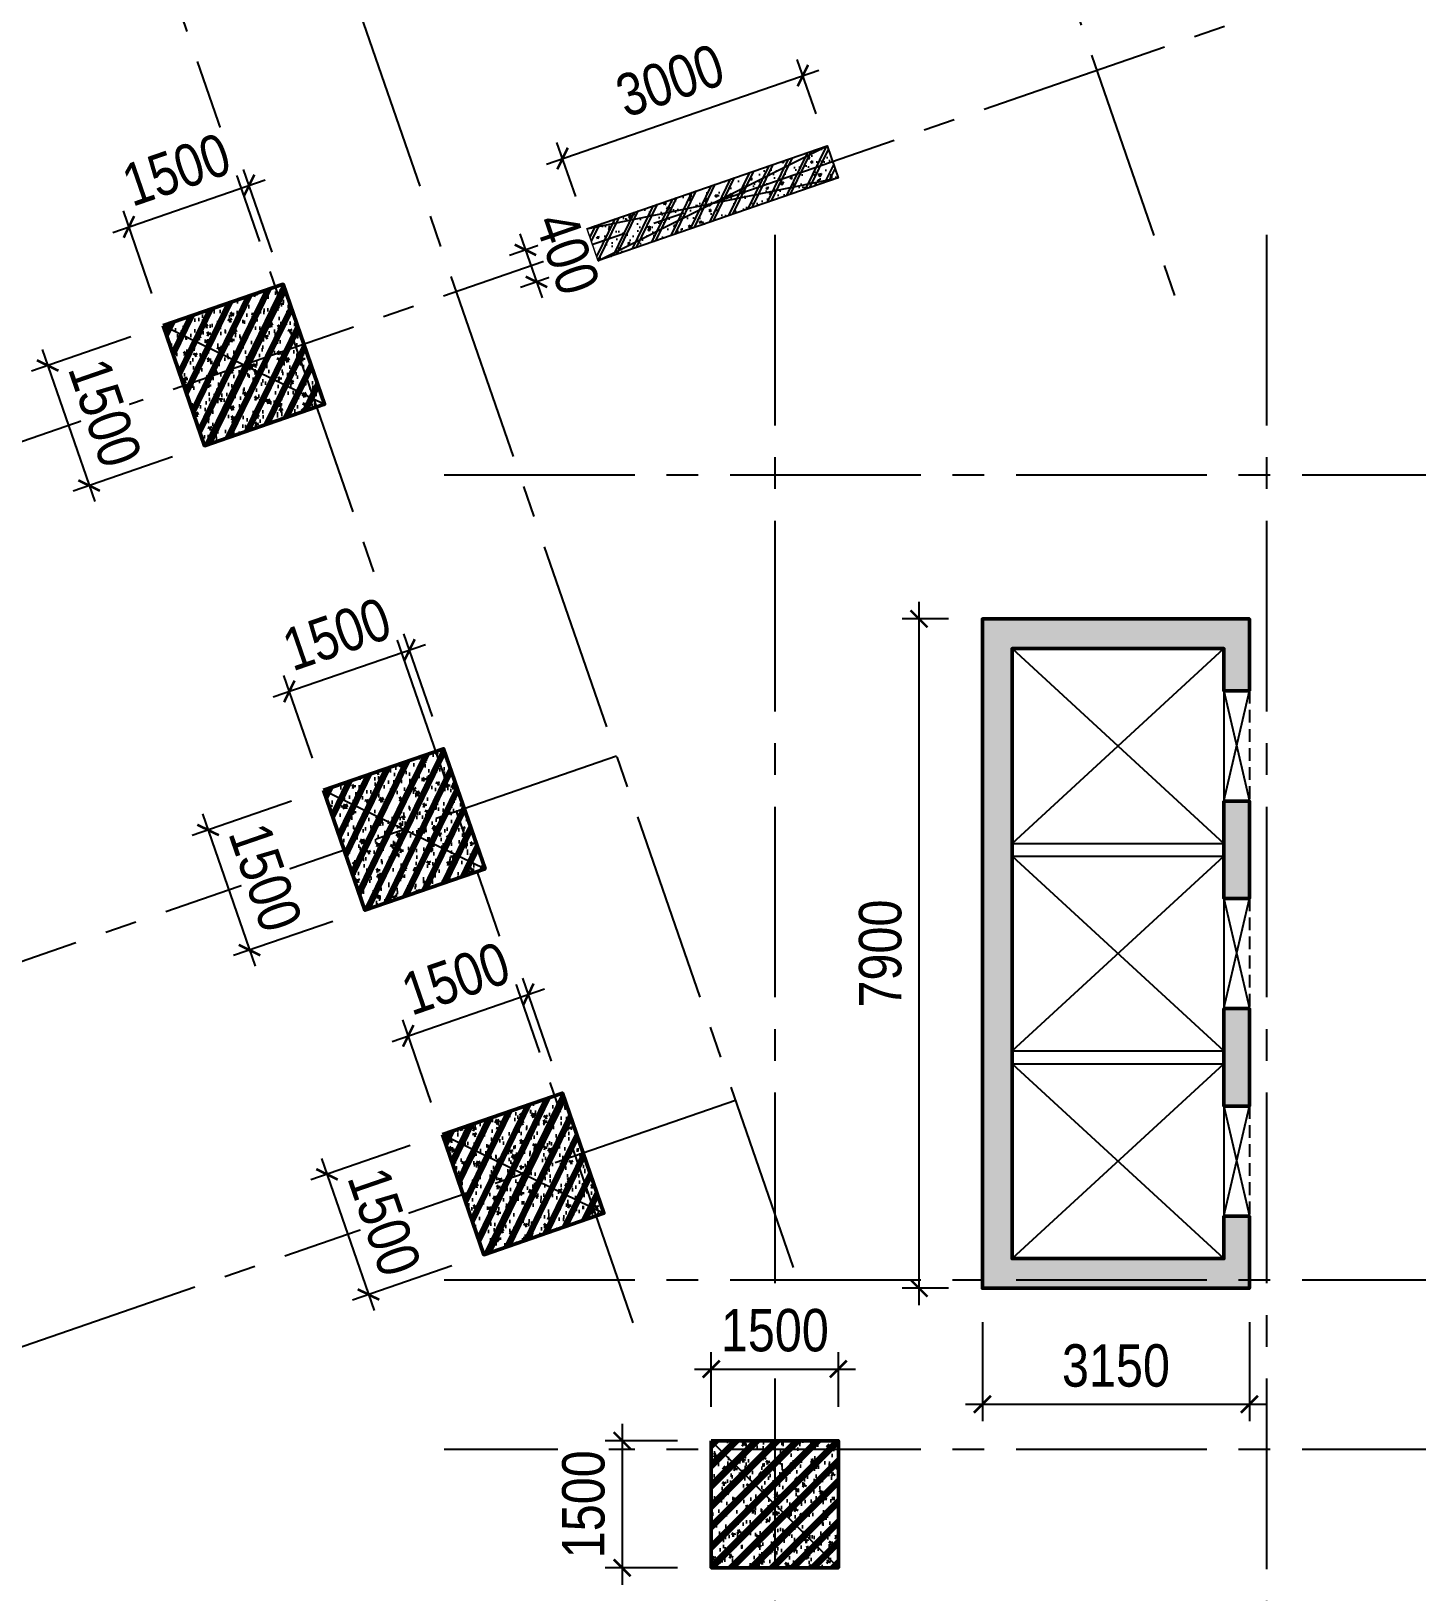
# Model space of a CAD drawing. Header units: millimetres. Extents: x -1534340 to 1713810, y -1348191 to 1114081.
# Drawn here: x 725407 to 741756, y -494294 to -475876 of the extents above; entities that cross this region are included whole.
import ezdxf
from ezdxf.xclip import XClip

# ---------------------------------------------------------------- set-up
doc = ezdxf.new("R2010")
doc.units = ezdxf.units.MM
doc.header["$LTSCALE"] = 100
doc.header["$XCLIPFRAME"] = 0
doc.header["$PDMODE"] = 32
doc.header["$PDSIZE"] = 2.5
doc.linetypes.add('CENTER2', pattern=[1.125, 0.75, -0.125, 0.125, -0.125])
doc.linetypes.add('DASHED', pattern=[4.5, 3, -1.5])
for name, color, linetype in [('ccu11-Khuat', 9, 'DASHED'), ('ccu11-Manh', 8, 'Continuous'), ('ccu11-Thay', 7, 'Continuous'), ('ccu12-Manh', 8, 'Continuous'), ('ccu12-Truc', 13, 'CENTER2'), ('KC2-DIM', 251, 'Continuous'), ('KT-Hatch', 251, 'Continuous'), ('Xref_ST_MBDV Cot vach 30.7.2022$0$Xref_ST_MBDV Cot vach 30.7.2022|Xref_ST_MBDV Cot vach 30.7.2022|Xref_ST_MBDV Cot vach 30.7.2022|Xref_ST_MBDV Cot vach 30.7.2022|A-WALL-PATT', 251, 'Continuous'), ('Xref_ST_MBDV Cot vach 30.7.2022|Xref_ST_MBDV Cot vach 30.7.2022|Xref_ST_MBDV Cot vach 30.7.2022|Xref_ST_MBDV Cot vach 30.7.2022|KC-Betong', 6, 'Continuous')]:
    doc.layers.add(name, color=color, linetype=linetype)
doc.layers.add('KT-Net cot vach', color=6, linetype='Continuous', lineweight=50)
doc.layers.add('ST_MBDV Cot vach 220805$0$Xref_ST_MBDV Cot vach 30.7.2022$0$KT-Net cot vach', color=6, linetype='Continuous', lineweight=50)
doc.styles.add('Arial Narrow', font='ARIALN.TTF')
doc.dimstyles.new('ccu12-200', dxfattribs={"dimscale": 200, "dimtxt": 2.5, "dimasz": 1, "dimexe": 1, "dimexo": 2, "dimgap": 1, "dimtad": 1, "dimdec": 0, "dimrnd": 5, "dimdsep": 46, "dimtxsty": 'Arial Narrow', "dimblk": 'ARCHTICK', "dimcen": -1, "dimdle": 1, "dimclrd": 256, "dimclre": 256, "dimclrt": 3, "dimadec": 0, "dimazin": 2, "dimtfac": 0.1, "dimtdec": 0, "dimtmove": 0, "dimatfit": 1, "dimldrblk": 'ARCHTICK', "dimfxl": 1, "dimtvp": 0.8333333333333334, "dimtolj": 1, "dimtzin": 12, "dimarcsym": 0})

# ---------------------------------------------------------------- blocks, each defined once
blk = doc.blocks.new('Xref_ST_MBDV Cot vach 30.7.2022$0$Tuong Vay01-flat-1')
at = {"layer": 'Xref_ST_MBDV Cot vach 30.7.2022$0$Xref_ST_MBDV Cot vach 30.7.2022|Xref_ST_MBDV Cot vach 30.7.2022|Xref_ST_MBDV Cot vach 30.7.2022|Xref_ST_MBDV Cot vach 30.7.2022|A-WALL-PATT'}
h = blk.add_hatch(dxfattribs=at)
h.set_pattern_fill('ACET-2D-VATLIEU04', color=256, scale=50, pattern_type=2)
h.set_pattern_definition([(49.99999999999999, (-11139561.83942936, -1407213.44759845), (-225.902473859489, 189.5546824974008), [37.49999998626113, -412.4999998488724]), (355, (-11139561.83942936, -1407213.44759845), (32.12721218541265, 367.2157156157773), [29.99999999490911, -329.9999999440002]), (100.4514, (-11139531.95358936, -1407216.06226845), (-341.2315265778452, -62.9441868767608), [31.87009499667636, -350.57105596344]), (46.18420000000001, (-11139561.83942936, -1407113.44759845), (-319.1804974675179, 306.2520974436775), [56.24999996954708, -618.749999665018]), (96.6356, (-11139517.37105686, -1407120.34425195), (-516.9959221575409, -60.14402179722674), [47.80514400473094, -525.8565000520404]), (351.1842, (-11139561.83942936, -1407113.44759845), (84.74077420309186, 546.3954293043353), [45.00000000792112, -495.0000000871323]), (21, (-11139511.83942936, -1407138.44759845), (-105.6808218676597, 275.3079533968121), [37.49999999934682, -412.499999992815]), (326.0000000000001, (-11139511.83942936, -1407138.44759845), (206.1288045682013, 305.5985201385338), [30.00000001746614, -330.0000001921275]), (71.4514, (-11139486.96831286, -1407155.22340145), (-328.9637652803212, 110.3801005582791), [31.87009499870726, -350.5710559857798]), (37.50000000000001, (-11139561.83942936, -1407213.44759845), (-78.13452938385308, 101.8269011885859), [0, -325.9999998517854, 0, -334.9999998476936, 0, -331.2499998493985]), (7.499999999999999, (-11139561.83942936, -1407213.44759845), (-23.27934638224542, 176.8241910238285), [0, -191.0000000278261, 0, -318.5000000464012, 0, -126.2500000183929]), (327.5, (-11139673.33942936, -1407213.44759845), (71.94441751949489, 112.9301145330537), [0, -125.0000000614986, 0, -390.0000001918756, 0, -517.5000002546042]), (317.5, (-11139723.33942936, -1407213.44759845), (158.0205495897681, 172.4491691102739), [0, -162.4999999478019, 0, -258.9999999168043, 0, -367.4999998819521]), (45, (-11139561.83942936, -1407213.44759845), (-150.2601910028607, 150.2601910026278), []), (45, (-11139561.83942936, -1407152.19759845), (-150.2601910028607, 150.2601910026278), [])])
h.paths.add_polyline_path([(-82665.42454257607, -118500.0088302612), (-81837.41861176863, -121132.0343658989), (-80902.71611081436, -123728.0834242017), (-79862.87874617614, -126283.8385967175), (-78719.63840653747, -128795.0430432414), (-77474.89874527603, -131257.5152608277), (-76130.7324262727, -133667.1548922951), (-74689.37767251953, -136019.9495540815), (-73153.2345392555, -138311.981517314), (-71524.86091735773, -140539.4342316107), (-69806.96827445179, -142698.5986796832), (-68002.4171395041, -144785.8795539467), (-66114.21234000102, -146797.8012427511), (-64145.497998368, -148731.0136179249), (-62099.55229647644, -150582.2976132843), (-59979.78201714717, -152348.5705846979), (-57789.71687134914, -154026.8914431464), (-55533.00362077914, -155614.4655520306), (-53213.40000534989, -157108.6493807235), (-50834.76848621853, -158506.954906286), (-48401.06981415115, -159807.0537564463), (-45916.35643433966, -161006.7810866404), (-43384.76573854871, -162104.1391847725), (-40810.51317570359, -163097.3007977149), (-38197.88523275405, -163984.6121738681), (-35551.23229684308, -164764.5958169776), (-32874.96141154505, -165435.9529462866), (-30173.5289383363, -165997.5656592443), (-27451.44813587703, -166448.4963081502), (-24701.85157574899, -166789.3238736566), (-4396.734290909022, -168938.2567786218), (36420.01678077132, -167648.2249503911), (41836.4863632936, -160718.6374020646), (12445.38596707024, -24367.66042796941), (8472.910947457654, -9248.974452903174), (-4718.707271176856, -5521.400683149928), (-10557.45827306993, -9946.818014640827), (-34021.18647153303, -27848.24941525888), (-39776.65152562223, -32008.57135346811), (-41248.85870469548, -35293.77142358455), (-45787.31564925052, -38574.38242801698), (-49368.4870454669, -38942.00303377653), (-57644.18705056235, -44924.06981060421), (-59844.65461433306, -46601.45355761005), (-61968.93197572604, -48362.30333496258), (-64019.60134904832, -50208.3517090485), (-65993.2459566202, -52136.53199238679), (-67886.59205765836, -54143.61763671576), (-69696.47008413821, -56226.27801198442), (-71419.8706161473, -58381.05012253253), (-73053.93764149398, -60604.33085121214), (-74595.93274202198, -62892.42844269238), (-76043.29574720934, -65241.53179885377), (-77393.615911806, -67647.72832025355), (-78644.64476583898, -70107.01135663176), (-79794.29917307012, -72615.28586126259), (-80840.66479975358, -75168.37520986283), (-81781.99930225872, -77762.02815519366), (-82616.73522835784, -80391.9259061541), (-83343.48262714595, -83053.68931881292), (-83961.03136360087, -85742.88618860021), (-84468.3531336058, -88455.03863057657), (-84864.60300002433, -91185.62932156771), (-85149.1148865223, -93930.11565387133), (-85321.41487544402, -96683.60341540864), (-85381.30445068702, -99529.50948559865), (-85328.50406530127, -102200.8374458619), (-85163.21024433896, -104955.3926120612), (-84885.69993967563, -107700.5945179402), (-84496.42936686985, -110432.1923394061), (-83996.04728951491, -113145.6335586284), (-83385.3738030456, -115836.3975027683)], flags=16)
h.paths.add_polyline_path([(-83625.45879450254, -118780.6341908188), (-82785.20518665202, -121451.592054751), (-81836.67593448795, -124086.0436255364), (-80781.45706173405, -126679.6041032514), (-79621.30565389246, -129227.9548506811), (-78358.15352366865, -131726.8525110248), (-76994.10399421491, -134172.1360737709), (-75531.42839684151, -136559.7338032422), (-73972.56228888594, -138885.6700187323), (-72320.10139823705, -141146.0717144171), (-70576.79730102606, -143337.1750085717), (-68745.55283991061, -145455.3314108832), (-66829.41729043424, -147497.0138977058), (-64831.58128353581, -149458.8227850739), (-62755.37149274349, -151337.4913895966), (-60604.24509477988, -153129.8914679771), (-58381.7840128839, -154833.0384259534), (-56091.68895242736, -156444.0962880657), (-53737.77323871478, -157960.3824199464), (-51323.95646727085, -159379.3719952791), (-48854.25797718205, -160698.7021999834), (-46332.79015832208, -161916.1761666269), (-43763.75160367042, -163029.7666325136), (-41151.42011806555, -164037.6193153583), (-38500.14559506811, -164938.0560009221), (-35814.34277378954, -165729.5773374715), (-33098.48388773762, -166410.8653324069), (-30357.09121792205, -166980.7855469028), (-27594.72956264392, -167438.3889849058), (-24815.98988816142, -167782.8289991841), (-4433.735052675009, -169939.9255319908), (36919.56229590811, -168632.9359166666), (42912.68845487945, -160965.5998827359), (13418.22973546013, -24135.12373521132), (9294.838300889242, -8442.070929647249), (-4925.935208282433, -4423.687328800617), (-11162.76267831214, -9150.82235655561), (-34617.47974592447, -27045.37879939191), (-40579.63196872547, -31355.10398377781), (-42051.83914779872, -34640.30405389448), (-46155.98199344426, -37606.97231750819), (-49737.15338966064, -37974.59292326774), (-58240.31235744618, -44121.0777798905), (-60467.11885703541, -45818.53930653841), (-62622.81900685839, -47605.43596977205), (-64703.8232677374, -49478.79233927629), (-66706.66158131324, -51435.49383058609), (-68628.013630962, -53472.26783320424), (-70464.66541309468, -55585.73726807744), (-72213.55809716694, -57772.38228180911), (-73871.79587351345, -60028.54927773564), (-75436.60120790266, -62350.49395546387), (-76905.37393212318, -64734.34577669739), (-78275.66833624989, -67176.13529814105), (-79545.20269040763, -69671.7966022063), (-80711.86304414831, -72217.17406733404), (-81773.70674647763, -74808.02928769216), (-82728.96568063274, -77440.04813065287), (-83576.04920824617, -80108.84792049509), (-84313.5468179807, -82809.98473610263), (-84940.23047422245, -85538.9608107484), (-85455.05666192248, -88291.23202148662), (-85857.16812421381, -91062.21545574092), (-86145.88844638877, -93847.29761108034), (-86320.75738810934, -96641.83923533), (-86381.51240370423, -99528.87035845965), (-86327.91179009154, -102240.684236032), (-86160.19218073785, -105035.6641918905), (-85878.57688103244, -107821.473743778), (-85483.548480995, -110593.4755141111), (-84975.76463904232, -113347.0545681345), (-84356.0573821161, -116077.6233250971)])
blk = doc.blocks.new('Grid-ST-flat-3')
at = {"layer": 'ccu12-Truc', "ltscale": 30}
for p, q in [((361622.2284453711, -32650.90975400561), (374729.8888652187, -70616.82275023795)), ((354060.2251921427, -35261.67722702224), (370215.9049475128, -82056.07930523856)), ((352169.7243788354, -35914.36909527634), (368325.4041342058, -82708.77117349271)), ((377787.2916931123, -66547.80383867014), (314639.5431473439, -88349.44587364572)), ((369999.3874795341, -69862.92378625314), (369999.3874795341, -104409.5824195731)), ((375799.3874795341, -69862.92378625314), (375799.3874795341, -104409.5824195731)), ((366096.2468389631, -72696.27186137123), (425824.0468604062, -72696.27186137007)), ((368131.1051668772, -76017.52440288517), (316532.3495662729, -93831.89823189395)), ((369534.392683656, -80082.1011514843), (317935.6370837544, -97896.47498025041)), ((366096.2468389794, -82196.27186137065), (425824.0468603973, -82196.27186136972)), ((366096.2468389806, -84196.27186137141), (425824.046860399, -84196.27186136867))]:
    blk.add_line(p, q, dxfattribs=at)
blk = doc.blocks.new('LOI-B2-T1-PN')
at = {"layer": 'KT-Hatch'}
h = blk.add_hatch(dxfattribs=at)
h.set_pattern_fill('BTCT', color=256, scale=30)
h.set_pattern_definition([(49.99999999999999, (106559.8543703831, -42147.03074568097), (215.178054780226, -18.82564049477853), [22.5, -247.5]), (355, (106559.8543703831, -42147.03074568097), (-41.6254000839, 225.6576401100035), [18, -198]), (100.4514, (106577.7858743831, -42148.59954768099), (173.5528145142065, 206.8318626182861), [19.122057, -210.3426336]), (46.18420000000001, (106559.8543703831, -42087.03074568097), (320.1723145876933, -49.65570429870542), [33.75, -371.25]), (96.6356, (106586.535393883, -42091.16873778094), (280.398811664611, 292.2353612701325), [28.6830864, -315.5139]), (351.1842, (106559.8543703831, -42087.03074568097), (280.3985835400882, 292.2355802775974), [27, -297]), (21, (106589.8543703831, -42102.03074568097), (179.0721156355385, -120.7856671996016), [22.5, -247.5]), (326.0000000000001, (106589.8543703831, -42102.03074568097), (72.99459957647451, 217.5450135140559), [18, -198]), (71.4514, (106604.7770402832, -42112.09622748097), (252.066788574447, 96.75914901298572), [19.122057, -210.3426336]), (37.50000000000001, (106559.8543703831, -42147.03074568097), (3.647956595187201, 99.86815614939344), [0, -195.6, 0, -201, 0, -198.75]), (7.499999999999999, (106559.8543703831, -42147.03074568097), (78.92086123264458, 118.3235135647081), [0, -114.6, 0, -191.1, 0, -75.75]), (327.5, (106492.9543703832, -42147.03074568097), (160.1467308517227, -6.766461520313927), [0, -75, 0, -234, 0, -310.5]), (317.5, (106462.9543703832, -42147.03074568097), (174.9558508027159, 30.03149469969532), [0, -97.5, 0, -155.4, 0, -220.5]), (45, (106559.8543703831, -42147.03074568097), (-79.5495128834866, 79.5495128834866), []), (45, (106612.8873788831, -42147.03074568097), (-79.5495128834866, 79.5495128834866), [])])
h.paths.add_polyline_path([(69636.80449040607, -22526.61616688792), (69936.80449040653, -22526.61616688792), (69936.80449040653, -21376.61616688804), (69636.80449040607, -21376.61616688804)], flags=17)
h.paths.add_polyline_path([(69936.8044904056, -18926.61616688804), (69636.80449040513, -18926.61616688804), (69636.80449040513, -20076.61616688792), (69936.8044904056, -20076.61616688792)], flags=17)
h.paths.add_polyline_path([(69636.80449040467, -17626.6161668881), (69936.80449040467, -17626.61616688792), (69936.80449040467, -17126.61616688786), (72436.8044904084, -17126.61616688699), (72436.80449041072, -24326.61616688705), (69936.804490407, -24326.61616688786), (69936.804490407, -23826.61616688798), (69636.804490407, -23826.61616688804), (69636.80449040746, -24676.61616688804), (72786.80449041119, -24676.61616688699), (72786.80449040746, -13976.61616688693), (69636.80449040374, -13976.61616688804), (69636.80449040374, -14901.61616688716), (69936.80449040374, -14901.61616688705), (69936.80449040374, -14326.6161668881), (72436.80449040746, -14326.61616688705), (72436.8044904084, -16776.61616688705), (69936.80449040467, -16776.61616688792), (69936.8044904042, -16201.61616688705), (69636.80449040374, -16201.61616688722)])
h.paths.add_polyline_path([(66336.804490407, -24326.6161668892), (63836.804490407, -24326.61616689002), (63836.80449040467, -17126.61616689002), (66336.80449040467, -17126.6161668892), (66336.80449040467, -17626.6161668881), (66636.80449040467, -17626.61616688798), (66636.80449040467, -16776.61616688909), (63486.80449040467, -16776.61616689019), (63486.804490407, -24676.61616689013), (66636.80449040746, -24676.61616688909), (66636.804490407, -23826.61616688792), (66336.804490407, -23826.61616688804)])
h.paths.add_polyline_path([(66336.80449040607, -22526.61616688786), (66636.80449040653, -22526.61616688786), (66636.80449040653, -21376.61616688798), (66336.80449040607, -21376.61616688798)], flags=17)
h.paths.add_polyline_path([(66336.80449040467, -20076.61616688792), (66636.8044904056, -20076.61616688792), (66636.8044904056, -18926.61616688792), (66336.80449040467, -18926.61616688792)], flags=17)
at = {"ltscale": 0.5}
for points in [[(63836.8044904056, -19426.61616689002), (66336.80449040467, -19426.61616688914)], [(63836.8044904049, -19576.61616688996), (66336.8044904042, -19576.61616688914)], [(63836.8044904063, -21876.61616688996), (66336.8044904056, -21876.61616688914)], [(63836.8044904056, -22026.61616688996), (66336.80449040513, -22026.61616688914)]]:
    blk.add_lwpolyline(points, dxfattribs=at)
at = {"layer": 'ccu11-Khuat', "color": 6, "ltscale": 0.5}
for points in [[(66636.80449040467, -17626.61616688798), (66636.80449040467, -18926.61616688792)], [(66636.80449040467, -20076.6161668878), (66636.80449040467, -21376.61616688775)], [(66636.80449040607, -22526.61616688775), (66636.80449040607, -23826.61616688769)]]:
    blk.add_lwpolyline(points, dxfattribs=at)
at = {"layer": 'ccu11-Thay', "color": 6, "ltscale": 0.5}
for points in [[(66336.80449040467, -17626.6161668881), (66336.80449040467, -18926.61616688792)], [(66336.80449040467, -20076.61616688792), (66336.80449040467, -21376.61616688775)], [(66336.80449040607, -22526.61616688786), (66336.80449040607, -23826.61616688769)]]:
    blk.add_lwpolyline(points, dxfattribs=at)
at = {"layer": 'ccu12-Manh', "ltscale": 0.5}
for points in [[(63836.80449040467, -17126.61616689002), (66336.80449040467, -19426.61616688914)], [(63836.80449040537, -19426.61616688996), (66336.80449040467, -17126.6161668892)], [(63836.80449040537, -19576.61616688996), (66336.80449040537, -21876.61616688909)], [(63836.80449040607, -21876.6161668899), (66336.80449040537, -19576.61616688914)], [(63836.80449040513, -22026.61616688996), (66336.80449040513, -24326.61616688909)], [(63836.80449040583, -24326.6161668899), (66336.80449040513, -22026.61616688914)]]:
    blk.add_lwpolyline(points, dxfattribs=at)
at = {"layer": 'KC2-DIM', "ltscale": 0.5}
for points in [[(66336.80449040467, -17626.6161668881), (66636.80449040467, -18926.61616688792)], [(66336.80449040467, -18926.61616688792), (66636.80449040467, -17626.61616688798)], [(66336.80449040467, -20076.61616688792), (66636.80449040467, -21376.61616688775)], [(66336.80449040467, -21376.61616688775), (66636.80449040467, -20076.6161668878)], [(66336.80449040607, -22526.61616688786), (66636.80449040607, -23826.61616688769)], [(66336.80449040607, -23826.61616688769), (66636.80449040607, -22526.61616688775)]]:
    blk.add_lwpolyline(points, dxfattribs=at)
at = {"layer": 'ST_MBDV Cot vach 220805$0$Xref_ST_MBDV Cot vach 30.7.2022$0$KT-Net cot vach'}
blk.add_lwpolyline([(66636.80449040467, -17626.61616688798), (66636.80449040467, -16776.61616688909), (63486.80449040467, -16776.61616689019), (63486.804490407, -24676.61616689013), (66636.80449040746, -24676.61616688909), (66636.804490407, -23826.61616688792), (66336.804490407, -23826.61616688804), (66336.804490407, -24326.6161668892), (63836.804490407, -24326.61616689002), (63836.80449040467, -17126.61616689002), (66336.80449040467, -17126.6161668892), (66336.80449040467, -17626.6161668881)], close=True, dxfattribs=at)
at = {"layer": 'ST_MBDV Cot vach 220805$0$Xref_ST_MBDV Cot vach 30.7.2022$0$KT-Net cot vach', "color": 6}
for points in [[(66336.80449040467, -18926.61616688792), (66636.8044904056, -18926.61616688792), (66636.8044904056, -20076.61616688792), (66336.80449040467, -20076.61616688792)], [(66336.80449040607, -21376.61616688798), (66636.80449040653, -21376.61616688798), (66636.80449040653, -22526.61616688786), (66336.80449040607, -22526.61616688786)]]:
    blk.add_lwpolyline(points, close=True, dxfattribs=at)
blk = doc.blocks.new('*U150')
h = blk.add_hatch()
h.set_pattern_fill('VATLIEU04', color=250, scale=40, style=0, pattern_type=2)
h.set_pattern_definition([(49.99999999999999, (-549.9999999999709, 3049.999999999996), (286.9040730403014, -25.10085399303804), [30, -330]), (355, (-549.9999999999709, 3049.999999999996), (-55.50053344520001, 300.8768534800047), [24, -264]), (100.4514, (-526.0913279999709, 3047.908263999996), (231.4037526856086, 275.7758168243814), [25.496076, -280.4568448]), (46.18420000000001, (-549.9999999999709, 3129.999999999996), (426.8964194502578, -66.20760573160723), [45, -495]), (96.6356, (-514.4253019999708, 3124.482677199996), (373.8650822194813, 389.6471483601767), [38.2441152, -420.6852]), (351.1842, (-549.9999999999709, 3129.999999999996), (373.8647780534509, 389.6474403701299), [36, -396]), (21, (-509.9999999999709, 3109.999999999996), (238.7628208473847, -161.0475562661355), [30, -330]), (326.0000000000001, (-509.9999999999709, 3109.999999999996), (97.32613276863269, 290.0600180187412), [24, -264]), (71.4514, (-490.1031067999709, 3096.579357599996), (336.089051432596, 129.012198683981), [25.496076, -280.4568448]), (37.50000000000001, (-549.9999999999709, 3049.999999999996), (4.863942126916267, 133.1575415325246), [0, -260.8, 0, -268, 0, -265]), (7.499999999999999, (-549.9999999999709, 3049.999999999996), (105.2278149768594, 157.7646847529441), [0, -152.8, 0, -254.8, 0, -101]), (327.5, (-639.1999999999709, 3049.999999999996), (213.5289744689636, -9.021948693751902), [0, -100, 0, -312, 0, -414]), (317.5, (-679.1999999999709, 3049.999999999996), (233.2744677369545, 40.04199293292709), [0, -130, 0, -207.2, 0, -294]), (45, (-549.9999999999709, 3049.999999999996), (-120.2081528017131, 120.2081528017131), []), (45, (-549.9999999999709, 3098.999999999996), (-120.2081528017131, 120.2081528017131), [])])
h.paths.add_polyline_path([(-475, -474.9999999999998), (-75, -475.0000000000038), (-74.9999999999709, 2524.999999999996), (-474.9999999999709, 2525)])
at = {"color": 6, "ltscale": 0.25}
blk.add_lwpolyline([(-475, -474.9999999999998), (-75, -475.0000000000038), (-74.9999999999709, 2524.999999999996), (-474.9999999999709, 2525)], close=True, dxfattribs=at)
at = {"layer": 'Defpoints', "linetype": 'ByBlock', "ltscale": 30}
for p, q in [((-75, -475.0000000000038), (-474.9999999999709, 2525)), ((-475, -474.9999999999998), (-74.9999999999709, 2524.999999999996))]:
    blk.add_line(p, q, dxfattribs=at)
blk = doc.blocks.new('*U151')
h = blk.add_hatch()
h.set_pattern_fill('VATLIEU04', color=250, scale=40, style=0, pattern_type=2)
h.set_pattern_definition([(49.99999999999999, (550, -550), (286.9040730403014, -25.10085399303804), [30, -330]), (355, (550, -550), (-55.50053344520001, 300.8768534800047), [24, -264]), (100.4514, (573.908672, -552.091736), (231.4037526856086, 275.7758168243814), [25.496076, -280.4568448]), (46.18420000000001, (550, -470), (426.8964194502578, -66.20760573160723), [45, -495]), (96.6356, (585.574698, -475.5173228), (373.8650822194813, 389.6471483601767), [38.2441152, -420.6852]), (351.1842, (550, -470), (373.8647780534509, 389.6474403701299), [36, -396]), (21, (590, -490), (238.7628208473847, -161.0475562661355), [30, -330]), (326.0000000000001, (590, -490), (97.32613276863269, 290.0600180187412), [24, -264]), (71.4514, (609.8968932, -503.4206424), (336.089051432596, 129.012198683981), [25.496076, -280.4568448]), (37.50000000000001, (550, -550), (4.863942126916267, 133.1575415325246), [0, -260.8, 0, -268, 0, -265]), (7.499999999999999, (550, -550), (105.2278149768594, 157.7646847529441), [0, -152.8, 0, -254.8, 0, -101]), (327.5, (460.8, -550), (213.5289744689636, -9.021948693751902), [0, -100, 0, -312, 0, -414]), (317.5, (420.8, -550), (233.2744677369545, 40.04199293292709), [0, -130, 0, -207.2, 0, -294]), (45, (550, -550), (-120.2081528017131, 120.2081528017131), []), (45, (550, -501), (-120.2081528017131, 120.2081528017131), [])])
h.paths.add_polyline_path([(-475, 475), (1025, 475), (1025, -1025), (-475, -1025)])
at = {"color": 6, "ltscale": 0.25}
blk.add_lwpolyline([(-475, 475), (1025, 475), (1025, -1025), (-475, -1025)], close=True, dxfattribs=at)
at = {"layer": 'Defpoints', "linetype": 'ByBlock', "ltscale": 30}
for p, q in [((1025, 475), (-475, -1025)), ((-475, 475), (1025, -1025))]:
    blk.add_line(p, q, dxfattribs=at)
blk = doc.blocks.new('MBDV-B1-T1-PN')
at = {"layer": 'KT-Net cot vach', "rotation": 19.04713795399666}
for p in [(54421.11339610536, -13610.03426996863), (56313.91916608065, -19092.48685226683), (57717.20733091282, -23157.06337712682)]:
    blk.add_blockref('*U151', p, dxfattribs=at)
at = {"layer": 'KT-Net cot vach'}
blk.add_blockref('*U151', (60761.8044734241, -26951.6161660137), dxfattribs=at)
at = {"layer": 'Xref_ST_MBDV Cot vach 30.7.2022|Xref_ST_MBDV Cot vach 30.7.2022|Xref_ST_MBDV Cot vach 30.7.2022|Xref_ST_MBDV Cot vach 30.7.2022|KC-Betong', "linetype": 'ByBlock', "xscale": -0.9999999999999989, "rotation": 289.0471379532163}
blk.add_blockref('*U150', (59241.89047800889, -11945.67000419629), dxfattribs=at)
blk = doc.blocks.new('_ARCHTICK')
at = {"color": 0, "linetype": 'ByBlock', "const_width": 0.15}
blk.add_lwpolyline([(-0.5, -0.5), (0.5, 0.5)], dxfattribs=at)
blk = doc.blocks.new('*D895')
at = {"layer": 'Defpoints', "color": 0, "ltscale": 0.5, "transparency": 16777216}
for p in [(725068.9046279282, -473868.3415351558), (725558.4235291365, -475286.2171451299), (724197.4477702715, -475756.0914792143)]:
    blk.add_point(p, dxfattribs=at)
at = {"layer": 'KC2-DIM', "lineweight": -2, "ltscale": 0.5, "transparency": 16777216}
for p, q in [((724690.8044652684, -473998.8799088114), (723518.878787733, -474403.485056068)), ((723642.6596822351, -474149.1657879104), (724262.7169570992, -475945.1415605442)), ((725180.3233664767, -475416.7555187855), (724008.3976889416, -475821.3606660421))]:
    blk.add_line(p, q, dxfattribs=at)
at = {"layer": 'KC2-DIM', "lineweight": -2, "ltscale": 0.5, "transparency": 16777216, "xscale": 200, "yscale": 200, "zscale": 200}
for p, rotation in [((723707.9288690629, -474338.2158692403), 109.0471379539931), ((724197.4477702715, -475756.0914792143), 289.0471379539931)]:
    blk.add_blockref('_ARCHTICK', p, dxfattribs=dict(at, rotation=rotation))
at = {"layer": 'KC2-DIM', "color": 3, "ltscale": 0.5, "transparency": 16777216, "insert": (724383.0480631312, -474898.5727780873), "char_height": 500, "attachment_point": 5, "rotation": 289.0471379539931, "style": 'Arial Narrow', "bg_fill": 3, "box_fill_scale": 1.1, "bg_fill_color": 256, "bg_fill_true_color": 13158600, "bg_fill_transparency": 0}
blk.add_mtext('\\A1;1500', dxfattribs=at)
blk = doc.blocks.new('*D906')
at = {"layer": 'Defpoints', "color": 0, "ltscale": 0.5, "transparency": 16777216}
for p in [(727977.2838187388, -477696.0176815554), (728379.5867175637, -478861.2749712277), (726961.7111075897, -479350.7938724362)]:
    blk.add_point(p, dxfattribs=at)
at = {"layer": 'KC2-DIM', "lineweight": -2, "ltscale": 0.5, "transparency": 16777216}
for p, q in [((728249.048343908, -478483.174808568), (727912.014631911, -477506.9676002255)), ((726370.3581274349, -478250.8057695916), (728166.3339000687, -477630.7484947275)), ((726831.172733934, -478972.6937097764), (726494.1390219369, -477996.4865014339))]:
    blk.add_line(p, q, dxfattribs=at)
at = {"layer": 'KC2-DIM', "lineweight": -2, "ltscale": 0.5, "transparency": 16777216, "xscale": 200, "yscale": 200, "zscale": 200}
for p, rotation in [((727977.2838187388, -477696.0176815554), 19.04713795399314), ((726559.4082087647, -478185.5365827638), 199.0471379539931)]:
    blk.add_blockref('_ARCHTICK', p, dxfattribs=dict(at, rotation=rotation))
at = {"layer": 'KC2-DIM', "color": 3, "ltscale": 0.5, "transparency": 16777216, "insert": (727119.7651176119, -477510.4173886954), "char_height": 500, "attachment_point": 5, "rotation": 19.04713795399314, "style": 'Arial Narrow', "bg_fill": 3, "box_fill_scale": 1.1, "bg_fill_color": 256, "bg_fill_true_color": 13158600, "bg_fill_transparency": 0}
blk.add_mtext('\\A1;1500', dxfattribs=at)
blk = doc.blocks.new('*D905')
at = {"layer": 'Defpoints', "color": 0, "ltscale": 0.5, "transparency": 16777216}
for p in [(726961.7111075895, -479350.7938724363), (727451.2300087981, -480768.6694824104), (726090.2542499327, -481238.5438164949)]:
    blk.add_point(p, dxfattribs=at)
at = {"layer": 'KC2-DIM', "lineweight": -2, "ltscale": 0.5, "transparency": 16777216}
for p, q in [((726583.6109449298, -479481.3322460919), (725411.6852673944, -479885.9373933486)), ((725535.4661618965, -479631.618125191), (726155.5234367605, -481427.5938978248)), ((727073.1298461383, -480899.2078560659), (725901.2041686028, -481303.8130033226))]:
    blk.add_line(p, q, dxfattribs=at)
at = {"layer": 'KC2-DIM', "lineweight": -2, "ltscale": 0.5, "transparency": 16777216, "xscale": 200, "yscale": 200, "zscale": 200}
for p, rotation in [((725600.7353487243, -479820.6682065208), 109.0471379539931), ((726090.2542499327, -481238.5438164949), 289.0471379539931)]:
    blk.add_blockref('_ARCHTICK', p, dxfattribs=dict(at, rotation=rotation))
at = {"layer": 'KC2-DIM', "color": 3, "ltscale": 0.5, "transparency": 16777216, "insert": (726275.8545427925, -480381.0251153678), "char_height": 500, "attachment_point": 5, "rotation": 289.0471379539931, "style": 'Arial Narrow', "bg_fill": 3, "box_fill_scale": 1.1, "bg_fill_color": 256, "bg_fill_true_color": 13158600, "bg_fill_transparency": 0}
blk.add_mtext('\\A1;1500', dxfattribs=at)
blk = doc.blocks.new('*D908')
at = {"layer": 'Defpoints', "color": 0, "ltscale": 0.5, "transparency": 16777216}
for p in [(729870.0895887142, -483178.4702638532), (730272.3924875392, -484343.7275535258), (728854.5168775648, -484833.2464547344)]:
    blk.add_point(p, dxfattribs=at)
at = {"layer": 'KC2-DIM', "lineweight": -2, "ltscale": 0.5, "transparency": 16777216}
for p, q in [((728263.16389741, -483733.2583518896), (730059.1396700441, -483113.2010770254)), ((730141.8541138836, -483965.6273908661), (729804.8204018864, -482989.4201825233)), ((728723.9785039093, -484455.1462920746), (728386.9447919121, -483478.9390837319))]:
    blk.add_line(p, q, dxfattribs=at)
at = {"layer": 'KC2-DIM', "lineweight": -2, "ltscale": 0.5, "transparency": 16777216, "xscale": 200, "yscale": 200, "zscale": 200}
for p, rotation in [((729870.0895887142, -483178.4702638532), 19.04713795399314), ((728452.2139787399, -483667.9891650618), 199.0471379539931)]:
    blk.add_blockref('_ARCHTICK', p, dxfattribs=dict(at, rotation=rotation))
at = {"layer": 'KC2-DIM', "color": 3, "ltscale": 0.5, "transparency": 16777216, "insert": (729012.5708875871, -482992.8699709935), "char_height": 500, "attachment_point": 5, "rotation": 19.04713795399314, "style": 'Arial Narrow', "bg_fill": 3, "box_fill_scale": 1.1, "bg_fill_color": 256, "bg_fill_true_color": 13158600, "bg_fill_transparency": 0}
blk.add_mtext('\\A1;1500', dxfattribs=at)
blk = doc.blocks.new('*D907')
at = {"layer": 'Defpoints', "color": 0, "ltscale": 0.5, "transparency": 16777216}
for p in [(728854.5168775648, -484833.2464547344), (729344.0357787735, -486251.1220647085), (727983.060019908, -486720.996398793)]:
    blk.add_point(p, dxfattribs=at)
at = {"layer": 'KC2-DIM', "lineweight": -2, "ltscale": 0.5, "transparency": 16777216}
for p, q in [((728476.4167149051, -484963.78482839), (727304.4910373697, -485368.3899756467)), ((727428.2719318718, -485114.070707489), (728048.3292067358, -486910.0464801229)), ((728965.9356161137, -486381.6604383641), (727794.0099385781, -486786.2655856208))]:
    blk.add_line(p, q, dxfattribs=at)
at = {"layer": 'KC2-DIM', "lineweight": -2, "ltscale": 0.5, "transparency": 16777216, "xscale": 200, "yscale": 200, "zscale": 200}
for p, rotation in [((727493.5411186996, -485303.1207888189), 109.0471379539931), ((727983.060019908, -486720.996398793), 289.0471379539931)]:
    blk.add_blockref('_ARCHTICK', p, dxfattribs=dict(at, rotation=rotation))
at = {"layer": 'KC2-DIM', "color": 3, "ltscale": 0.5, "transparency": 16777216, "insert": (728168.6603127678, -485863.477697666), "char_height": 500, "attachment_point": 5, "rotation": 289.0471379539931, "style": 'Arial Narrow', "bg_fill": 3, "box_fill_scale": 1.1, "bg_fill_color": 256, "bg_fill_true_color": 13158600, "bg_fill_transparency": 0}
blk.add_mtext('\\A1;1500', dxfattribs=at)
blk = doc.blocks.new('*D914')
at = {"layer": 'Defpoints', "color": 0, "ltscale": 0.5, "transparency": 16777216}
for p in [(731273.3777535463, -487243.0467887134), (731675.6806523713, -488408.3040783859), (730257.8050423971, -488897.8229795944)]:
    blk.add_point(p, dxfattribs=at)
at = {"layer": 'KC2-DIM', "lineweight": -2, "ltscale": 0.5, "transparency": 16777216}
for p, q in [((731545.1422787156, -488030.2039157261), (731208.1085667185, -487053.9967073835)), ((729666.4520622423, -487797.8348767497), (731462.4278348762, -487177.7776018856)), ((730127.2666687415, -488519.7228169346), (729790.2329567444, -487543.515608592))]:
    blk.add_line(p, q, dxfattribs=at)
at = {"layer": 'KC2-DIM', "lineweight": -2, "ltscale": 0.5, "transparency": 16777216, "xscale": 200, "yscale": 200, "zscale": 200}
for p, rotation in [((731273.3777535463, -487243.0467887134), 19.04713795399314), ((729855.5021435722, -487732.5656899219), 199.0471379539931)]:
    blk.add_blockref('_ARCHTICK', p, dxfattribs=dict(at, rotation=rotation))
at = {"layer": 'KC2-DIM', "color": 3, "ltscale": 0.5, "transparency": 16777216, "insert": (730415.8590524193, -487057.4464958536), "char_height": 500, "attachment_point": 5, "rotation": 19.04713795399314, "style": 'Arial Narrow', "bg_fill": 3, "box_fill_scale": 1.1, "bg_fill_color": 256, "bg_fill_true_color": 13158600, "bg_fill_transparency": 0}
blk.add_mtext('\\A1;1500', dxfattribs=at)
blk = doc.blocks.new('*D913')
at = {"layer": 'Defpoints', "color": 0, "ltscale": 0.5, "transparency": 16777216}
for p in [(730257.805042397, -488897.8229795943), (730747.3239436055, -490315.6985895686), (729386.3481847403, -490785.5729236531)]:
    blk.add_point(p, dxfattribs=at)
at = {"layer": 'KC2-DIM', "lineweight": -2, "ltscale": 0.5, "transparency": 16777216}
for p, q in [((729879.7048797372, -489028.3613532499), (728707.7792022019, -489432.9665005066)), ((728831.5600967039, -489178.6472323489), (729451.617371568, -490974.6230049829)), ((730369.2237809458, -490446.2369632242), (729197.2981034104, -490850.8421104808))]:
    blk.add_line(p, q, dxfattribs=at)
at = {"layer": 'KC2-DIM', "lineweight": -2, "ltscale": 0.5, "transparency": 16777216, "xscale": 200, "yscale": 200, "zscale": 200}
for p, rotation in [((728896.8292835318, -489367.6973136788), 109.0471379539931), ((729386.3481847403, -490785.5729236531), 289.0471379539931)]:
    blk.add_blockref('_ARCHTICK', p, dxfattribs=dict(at, rotation=rotation))
at = {"layer": 'KC2-DIM', "color": 3, "ltscale": 0.5, "transparency": 16777216, "insert": (729571.9484776, -489928.054222526), "char_height": 500, "attachment_point": 5, "rotation": 289.0471379539931, "style": 'Arial Narrow', "bg_fill": 3, "box_fill_scale": 1.1, "bg_fill_color": 256, "bg_fill_true_color": 13158600, "bg_fill_transparency": 0}
blk.add_mtext('\\A1;1500', dxfattribs=at)
blk = doc.blocks.new('*D915')
at = {"layer": 'Defpoints', "color": 0, "ltscale": 0.5, "transparency": 16777216}
for p in [(733431.4104467831, -492511.355392924), (732380.1404618085, -494011.355392924), (733431.4104467831, -494011.355392924)]:
    blk.add_point(p, dxfattribs=at)
at = {"layer": 'KC2-DIM', "lineweight": -2, "ltscale": 0.5, "transparency": 16777216}
for p, q in [((732380.1404618085, -492311.355392924), (732380.1404618085, -494211.355392924)), ((733031.4104467831, -492511.355392924), (732180.1404618085, -492511.355392924)), ((733031.4104467831, -494011.355392924), (732180.1404618085, -494011.355392924))]:
    blk.add_line(p, q, dxfattribs=at)
at = {"layer": 'KC2-DIM', "lineweight": -2, "ltscale": 0.5, "transparency": 16777216, "xscale": 200, "yscale": 200, "zscale": 200}
for p, rotation in [((732380.1404618085, -492511.355392924), 90), ((732380.1404618085, -494011.355392924), 270)]:
    blk.add_blockref('_ARCHTICK', p, dxfattribs=dict(at, rotation=rotation))
at = {"layer": 'KC2-DIM', "color": 3, "ltscale": 0.5, "transparency": 16777216, "insert": (731924.8539679474, -493261.3553929242), "char_height": 500, "attachment_point": 5, "rotation": 90, "style": 'Arial Narrow', "bg_fill": 3, "box_fill_scale": 1.1, "bg_fill_color": 256, "bg_fill_true_color": 13158600, "bg_fill_transparency": 0}
blk.add_mtext('\\A1;1500', dxfattribs=at)
blk = doc.blocks.new('*D916')
at = {"layer": 'Defpoints', "color": 0, "ltscale": 0.5, "transparency": 16777216}
for p in [(734931.4104467828, -491665.2410618628), (733431.4104467828, -492511.3553929238), (734931.4104467828, -492511.3553929238)]:
    blk.add_point(p, dxfattribs=at)
at = {"layer": 'KC2-DIM', "lineweight": -2, "ltscale": 0.5, "transparency": 16777216}
for p, q in [((733431.4104467828, -492111.3553929238), (733431.4104467828, -491465.2410618628)), ((734931.4104467828, -492111.3553929238), (734931.4104467828, -491465.2410618628)), ((733231.4104467828, -491665.2410618628), (735131.4104467828, -491665.2410618628))]:
    blk.add_line(p, q, dxfattribs=at)
at = {"layer": 'KC2-DIM', "lineweight": -2, "ltscale": 0.5, "transparency": 16777216, "xscale": 200, "yscale": 200, "zscale": 200, "rotation": 180}
blk.add_blockref('_ARCHTICK', (733431.4104467828, -491665.2410618628), dxfattribs=at)
at = {"layer": 'KC2-DIM', "lineweight": -2, "ltscale": 0.5, "transparency": 16777216, "xscale": 200, "yscale": 200, "zscale": 200}
blk.add_blockref('_ARCHTICK', (734931.4104467828, -491665.2410618628), dxfattribs=at)
at = {"layer": 'KC2-DIM', "color": 3, "ltscale": 0.5, "transparency": 16777216, "insert": (734181.4104467828, -491209.954568002), "char_height": 500, "attachment_point": 5, "style": 'Arial Narrow', "bg_fill": 3, "box_fill_scale": 1.1, "bg_fill_color": 256, "bg_fill_true_color": 13158600, "bg_fill_transparency": 0}
blk.add_mtext('\\A1;1500', dxfattribs=at)
blk = doc.blocks.new('*D949')
at = {"layer": 'KC2-DIM', "lineweight": -2, "ltscale": 0.5, "transparency": 16777216}
for p, q in [((731172.8748701407, -478267.1697198541), (731433.9516174416, -479023.3700451773)), ((731583.8782906049, -478336.8557039658), (731049.0939756351, -478521.4889880102)), ((731714.4166642553, -478714.9558666273), (731179.6323492855, -478899.5891506717))]:
    blk.add_line(p, q, dxfattribs=at)
at = {"layer": 'KC2-DIM', "lineweight": -2, "ltscale": 0.5, "transparency": 16777216, "xscale": 200, "yscale": 200, "zscale": 200}
for p, rotation in [((731238.144056966, -478456.219801185), 109.0471379532064), ((731368.6824306163, -478834.3199638465), 289.0471379532064)]:
    blk.add_blockref('_ARCHTICK', p, dxfattribs=dict(at, rotation=rotation))
at = {"layer": 'KC2-DIM', "color": 3, "ltscale": 0.5, "transparency": 16777216, "insert": (731733.7729872571, -478496.6889863817), "char_height": 500, "attachment_point": 5, "rotation": 289.0471379532064, "style": 'Arial Narrow', "bg_fill": 3, "box_fill_scale": 1.1, "bg_fill_color": 256, "bg_fill_true_color": 13158600, "bg_fill_transparency": 0}
blk.add_mtext('\\A1;400', dxfattribs=at)
at = {"layer": 'Defpoints', "color": 0, "ltscale": 0.5, "transparency": 16777216}
for p in [(731961.9784532666, -478206.3173303154), (732092.516826917, -478584.4174929769), (731368.6824306163, -478834.3199638465)]:
    blk.add_point(p, dxfattribs=at)
blk = doc.blocks.new('*D950')
at = {"layer": 'Defpoints', "color": 0, "ltscale": 0.5, "transparency": 16777216}
for p in [(734511.8430223538, -476399.2181221179), (734797.7296732281, -477227.2795279367), (731961.9784532667, -478206.3173303154)]:
    blk.add_point(p, dxfattribs=at)
at = {"layer": 'KC2-DIM', "lineweight": -2, "ltscale": 0.5, "transparency": 16777216}
for p, q in [((734667.1912995776, -476849.1793652752), (734446.5738355286, -476210.1680407872)), ((731487.0417210616, -477443.5251113218), (734700.8931036845, -476333.9489352927)), ((731831.4400796161, -477828.2171676538), (731610.8226155671, -477189.2058431659))]:
    blk.add_line(p, q, dxfattribs=at)
at = {"layer": 'KC2-DIM', "lineweight": -2, "ltscale": 0.5, "transparency": 16777216, "xscale": 200, "yscale": 200, "zscale": 200}
for p, rotation in [((734511.8430223538, -476399.2181221179), 19.04713795321794), ((731676.0918023924, -477378.2559244966), 199.0471379532179)]:
    blk.add_blockref('_ARCHTICK', p, dxfattribs=dict(at, rotation=rotation))
at = {"layer": 'KC2-DIM', "color": 3, "ltscale": 0.5, "transparency": 16777216, "insert": (732945.386516239, -476458.3772798412), "char_height": 500, "attachment_point": 5, "rotation": 19.047137953217934, "style": 'Arial Narrow', "bg_fill": 3, "box_fill_scale": 1.1, "bg_fill_color": 256, "bg_fill_true_color": 13158600, "bg_fill_transparency": 0}
blk.add_mtext('\\A1;3000', dxfattribs=at)
blk = doc.blocks.new('*D954')
at = {"layer": 'Defpoints', "color": 0, "ltscale": 0.5, "transparency": 16777216}
for p in [(736631.4104637657, -490711.3553938002), (739781.4104637662, -490711.3553937985), (739781.4104637662, -492081.8420956566)]:
    blk.add_point(p, dxfattribs=at)
at = {"layer": 'KC2-DIM', "lineweight": -2, "ltscale": 0.5, "transparency": 16777216}
for p, q in [((736631.4104637657, -491111.3553938002), (736631.4104637657, -492281.8420956566)), ((739781.4104637662, -491111.3553937985), (739781.4104637662, -492281.8420956566)), ((736431.4104637657, -492081.8420956566), (739981.4104637662, -492081.8420956566))]:
    blk.add_line(p, q, dxfattribs=at)
at = {"layer": 'KC2-DIM', "lineweight": -2, "ltscale": 0.5, "transparency": 16777216, "xscale": 200, "yscale": 200, "zscale": 200, "rotation": 180}
blk.add_blockref('_ARCHTICK', (736631.4104637657, -492081.8420956566), dxfattribs=at)
at = {"layer": 'KC2-DIM', "lineweight": -2, "ltscale": 0.5, "transparency": 16777216, "xscale": 200, "yscale": 200, "zscale": 200}
blk.add_blockref('_ARCHTICK', (739781.4104637662, -492081.8420956566), dxfattribs=at)
at = {"layer": 'KC2-DIM', "color": 3, "ltscale": 0.5, "transparency": 16777216, "insert": (738206.410463766, -491626.5556017957), "char_height": 500, "attachment_point": 5, "style": 'Arial Narrow', "bg_fill": 3, "box_fill_scale": 1.1, "bg_fill_color": 256, "bg_fill_true_color": 13158600, "bg_fill_transparency": 0}
blk.add_mtext('\\A1;3150', dxfattribs=at)
blk = doc.blocks.new('*D956')
at = {"layer": 'Defpoints', "color": 0, "ltscale": 0.5, "transparency": 16777216}
for p in [(735882.7026384803, -482811.3553938005), (736631.4104637633, -482811.3553938005), (736631.4104637661, -490711.3553938005)]:
    blk.add_point(p, dxfattribs=at)
at = {"layer": 'KC2-DIM', "lineweight": -2, "ltscale": 0.5, "transparency": 16777216}
for p, q in [((735882.7026384803, -490911.3553938005), (735882.7026384803, -482611.3553938005)), ((736231.4104637633, -482811.3553938005), (735682.7026384803, -482811.3553938005)), ((736231.4104637661, -490711.3553938005), (735682.7026384803, -490711.3553938005))]:
    blk.add_line(p, q, dxfattribs=at)
at = {"layer": 'KC2-DIM', "lineweight": -2, "ltscale": 0.5, "transparency": 16777216, "xscale": 200, "yscale": 200, "zscale": 200}
for p, rotation in [((735882.7026384803, -482811.3553938005), 90), ((735882.7026384803, -490711.3553938005), 270)]:
    blk.add_blockref('_ARCHTICK', p, dxfattribs=dict(at, rotation=rotation))
at = {"layer": 'KC2-DIM', "color": 3, "ltscale": 0.5, "transparency": 16777216, "insert": (735427.4161446192, -486761.3553938006), "char_height": 500, "attachment_point": 5, "rotation": 90, "style": 'Arial Narrow', "bg_fill": 3, "box_fill_scale": 1.1, "bg_fill_color": 256, "bg_fill_true_color": 13158600, "bg_fill_transparency": 0}
blk.add_mtext('\\A1;7900', dxfattribs=at)

msp = doc.modelspace()

# ---------------------------------------------------------------- block references
ref = msp.add_blockref('Xref_ST_MBDV Cot vach 30.7.2022$0$Tuong Vay01-flat-1', (742513.5964638155, -339010.0912266203))
XClip(ref).set_block_clipping_path([(-91541.67363452361, -190955.66829734467), (52438.32550173579, -76158.0499385341)])
for name, p in [('Grid-ST-flat-3', (364182.0231381474, -408415.0839774971)), ('LOI-B2-T1-PN', (673144.6059733587, -466034.7392269101))]:
    msp.add_blockref(name, p)
at = {"layer": 'ccu11-Manh'}
msp.add_blockref('MBDV-B1-T1-PN', (673144.6059733587, -466034.7392269101), dxfattribs=at)

# ---------------------------------------------------------------- next in the draw order: dimensions: what is measured, and where the dimension line sits
at = {"layer": 'KC2-DIM', "ltscale": 0.5}
for base, p1, p2, angle, picture, middle, dimtype in [((724197.4477702715, -475756.0914792143), (725068.904627928, -473868.3415351558), (725558.4235291366, -475286.21714513), 289.04713795399243, '*D895', (723952.6883196671, -475047.1536742272), 161), ((727977.2838187388, -477696.0176815554), (726961.7111075895, -479350.7938724362), (728379.5867175637, -478861.2749712277), 19.047137953993147, '*D906', (727268.3460137518, -477940.7771321594), 161), ((731368.6824306163, -478834.3199638465), (731961.9784532666, -478206.3173303154), (732092.516826917, -478584.4174929769), 289.04713795320913, '*D949', (731303.4132437911, -478645.2698825158), 161), ((729870.0895887142, -483178.4702638532), (728854.5168775648, -484833.2464547344), (730272.392487539, -484343.7275535259), 19.047137953993147, '*D908', (729161.1517837271, -483423.2297144575), 161), ((731273.3777535463, -487243.0467887134), (730257.805042397, -488897.8229795944), (731675.6806523711, -488408.3040783859), 19.047137953993147, '*D914', (730564.4399485593, -487487.8062393176), 161), ((732380.1404618085, -494011.355392924), (733431.4104467828, -492511.3553929238), (733431.4104467828, -494011.3553929238), 90, '*D915', (732380.1404618083, -493261.3553929242), 160)]:
    dim = msp.add_linear_dim(base=base, p1=p1, p2=p2, angle=angle, dimstyle='ccu12-200', override={"dimfxl": 150, "dimtfill": 1}, dxfattribs=at)
    dim.commit()
    dim.dimension.update_dxf_attribs({"geometry": picture, "text_midpoint": middle, "dimtype": dimtype})
dim = msp.add_linear_dim(base=(739781.4104637662, -492081.8420956566), p1=(736631.4104637657, -490711.3553938002), p2=(739781.4104637662, -490711.3553937985), dimstyle='ccu12-200', override={"dimfxl": 150, "dimtfill": 1}, dxfattribs=at)
dim.commit()
dim.dimension.update_dxf_attribs({"geometry": '*D954', "text_midpoint": (738206.410463766, -491626.5556017957)})

# ---------------------------------------------------------------- next in the draw order: dimensions: what is measured, and where the dimension line sits
dim = msp.add_aligned_dim(p1=(731961.9784532666, -478206.3173303154), p2=(734797.7296732281, -477227.2795279367), distance=876.0233267183629, dimstyle='ccu12-200', override={"dimfxl": 150, "dimtfill": 1}, dxfattribs=at)
dim.commit()
dim.dimension.update_dxf_attribs({"geometry": '*D950', "text_midpoint": (732945.386516239, -476458.3772798412)})
for base, p1, p2, picture, middle in [((726090.2542499327, -481238.5438164949), (726961.7111075895, -479350.7938724362), (727451.2300087981, -480768.6694824104), '*D905', (725845.4947993285, -480529.6060115077)), ((727983.060019908, -486720.996398793), (728854.5168775648, -484833.2464547344), (729344.0357787734, -486251.1220647086), '*D907', (727738.3005693038, -486012.0585938059)), ((729386.3481847403, -490785.5729236531), (730257.805042397, -488897.8229795944), (730747.3239436055, -490315.6985895686), '*D913', (729141.588734136, -490076.6351186659))]:
    dim = msp.add_linear_dim(base=base, p1=p1, p2=p2, angle=289.04713795399243, dimstyle='ccu12-200', override={"dimfxl": 150, "dimtfill": 1}, dxfattribs=at)
    dim.commit()
    dim.dimension.update_dxf_attribs({"geometry": picture, "text_midpoint": middle, "dimtype": 161})
dim = msp.add_linear_dim(base=(734931.4104467828, -491665.2410618628), p1=(733431.4104467828, -492511.3553929238), p2=(734931.4104467828, -492511.3553929238), dimstyle='ccu12-200', override={"dimfxl": 150, "dimtfill": 1}, dxfattribs=at)
dim.commit()
dim.dimension.update_dxf_attribs({"geometry": '*D916', "text_midpoint": (734181.4104467828, -491665.2410618628), "dimtype": 160})

# ---------------------------------------------------------------- next in the draw order: dimensions: what is measured, and where the dimension line sits
dim = msp.add_linear_dim(base=(735882.7026384803, -482811.3553938005), p1=(736631.4104637658, -490711.3553938002), p2=(736631.410463763, -482811.3553938003), angle=90, dimstyle='ccu12-200', override={"dimfxl": 150, "dimtfill": 1}, dxfattribs=at)
dim.commit()
dim.dimension.update_dxf_attribs({"geometry": '*D956', "text_midpoint": (735427.4161446192, -486761.3553938006)})

doc.saveas('drawing.dxf')
